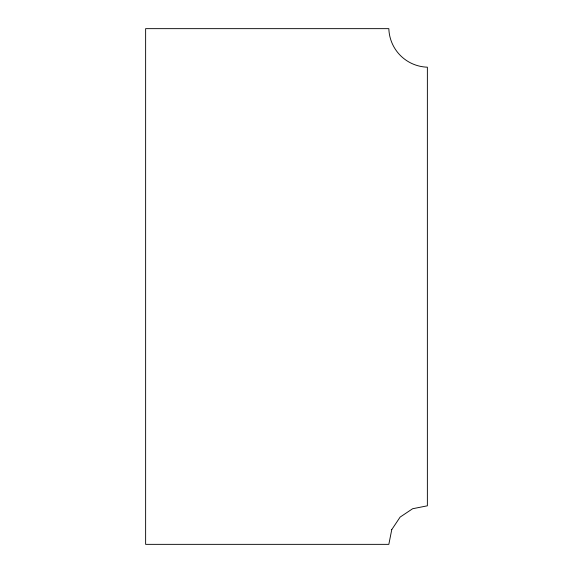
<?xml version="1.0" encoding="UTF-8"?>
<svg xmlns="http://www.w3.org/2000/svg" width="573" height="573" viewBox="0 0 573 573"><rect width="100%" height="100%" fill="white"/><g stroke="black" fill="none" stroke-linecap="round" stroke-linejoin="round"><path stroke-width="0.86" d="M391.767 529.602L388.831 544.35L145.628 544.35L145.628 28.65L388.831 28.65C389.583 49.772 406.25 66.439 427.372 67.191L427.372 505.809L412.624 508.738L400.119 517.097L391.767 529.602"/></g></svg>
